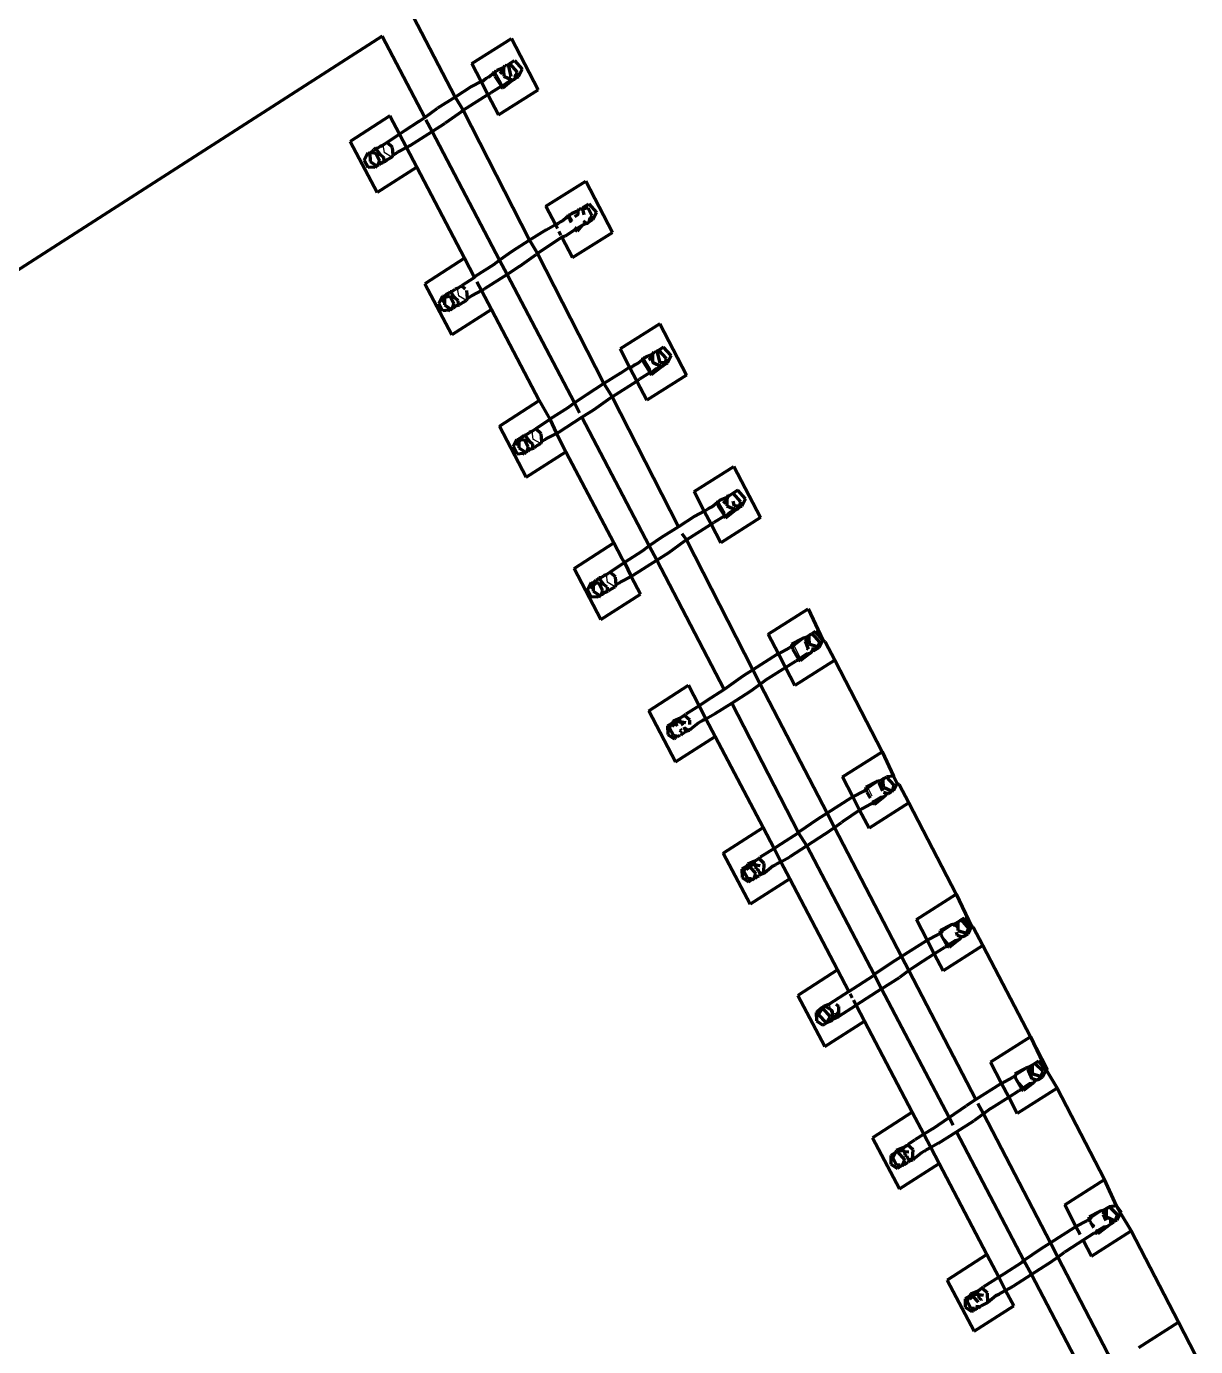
# Model space of a CAD drawing. Header units: millimetres. Extents: x 4307 to 31003, y 2809 to 20009.
# Drawn here: x 13987.59 to 14025.06, y 8622.67 to 8664.98 of the extents above; entities that cross this region are included whole.
import ezdxf

# ---------------------------------------------------------------- set-up
doc = ezdxf.new("R2010")
doc.units = ezdxf.units.MM
doc.layers.add('ProfileEdges', color=7, linetype='Continuous')

msp = doc.modelspace()

# ---------------------------------------------------------------- linework, layer by layer
for p, q in [((14002.615, 8663.517), (14002.821, 8663.157)), ((14002.821, 8663.157), (14002.818, 8663.065)), ((13999.019, 8661.172), (13999.057, 8660.931)), ((13999.309, 8660.786), (13999.057, 8660.931)), ((14004.999, 8658.927), (14005.099, 8658.752)), ((14005.202, 8658.476), (14005.205, 8658.568)), ((14001.403, 8656.583), (14001.441, 8656.341)), ((14001.693, 8656.197), (14001.441, 8656.341)), ((14007.383, 8654.338), (14007.59, 8653.979)), ((14007.586, 8653.887), (14007.59, 8653.979)), ((14003.788, 8651.994), (14003.826, 8651.752)), ((14004.078, 8651.608), (14003.826, 8651.752)), ((14009.767, 8649.749), (14009.974, 8649.389)), ((14009.971, 8649.298), (14009.974, 8649.389)), ((14006.172, 8647.405), (14006.21, 8647.163)), ((14006.462, 8647.018), (14006.21, 8647.163)), ((14012.152, 8645.16), (14012.113, 8645.184)), ((14012.152, 8645.16), (14012.188, 8645.15)), ((14012.188, 8645.15), (14012.358, 8644.8)), ((14012.337, 8644.699), (14012.376, 8644.723)), ((14012.376, 8644.723), (14012.358, 8644.8)), ((14008.556, 8642.816), (14008.56, 8642.79)), ((14008.56, 8642.79), (14008.564, 8642.719)), ((14008.582, 8642.685), (14008.594, 8642.574)), ((14008.846, 8642.429), (14008.708, 8642.508)), ((14014.497, 8640.595), (14014.536, 8640.571)), ((14014.536, 8640.571), (14014.573, 8640.561)), ((14014.573, 8640.561), (14014.682, 8640.316)), ((14014.699, 8640.148), (14014.749, 8640.186)), ((14010.941, 8638.226), (14010.945, 8638.201)), ((14010.945, 8638.201), (14010.949, 8638.13)), ((14011.203, 8637.856), (14011.072, 8637.893)), ((14011.231, 8637.84), (14011.203, 8637.856)), ((14016.881, 8636.006), (14016.92, 8635.981)), ((14016.916, 8635.849), (14017.127, 8635.622)), ((14017.106, 8635.52), (14017.145, 8635.545)), ((14017.145, 8635.545), (14017.127, 8635.622)), ((14013.318, 8633.649), (14013.347, 8633.487)), ((14013.347, 8633.487), (14013.363, 8633.396)), ((14013.423, 8633.361), (14013.363, 8633.396)), ((14013.553, 8633.321), (14013.423, 8633.361)), ((14013.615, 8633.251), (14013.553, 8633.321)), ((14019.3, 8631.26), (14019.511, 8631.033)), ((14019.529, 8630.956), (14019.511, 8631.033)), ((14019.49, 8630.931), (14019.529, 8630.956)), ((14015.709, 8629.048), (14015.717, 8628.952)), ((14015.972, 8628.677), (14015.841, 8628.714)), ((14015.999, 8628.662), (14015.972, 8628.677)), ((14021.689, 8626.803), (14021.65, 8626.828)), ((14021.685, 8626.671), (14021.835, 8626.549)), ((14021.901, 8626.418), (14021.852, 8626.381)), ((14018.093, 8624.459), (14018.097, 8624.433)), ((14018.097, 8624.433), (14018.101, 8624.362)), ((14018.246, 8624.152), (14018.202, 8624.169))]:
    msp.add_line(p, q)
at = {"layer": 'ProfileEdges', "lineweight": 211}
for p, q in [((13999.993, 8665.294), (14001.335, 8662.711)), ((13998.998, 8664.659), (13933.604, 8622.703)), ((14000.36, 8662.06), (13998.998, 8664.659)), ((14001.868, 8663.783), (14003.143, 8664.593)), ((14003.143, 8664.593), (14003.998, 8662.949)), ((14002.163, 8663.215), (14001.868, 8663.783)), ((14002.615, 8663.517), (14002.677, 8663.564)), ((14002.887, 8663.654), (14002.677, 8663.564)), ((14002.776, 8663.466), (14002.888, 8663.579)), ((14002.887, 8663.654), (14002.929, 8663.723)), ((14002.915, 8663.666), (14002.887, 8663.654)), ((14002.887, 8663.654), (14002.888, 8663.579)), ((14002.888, 8663.579), (14002.892, 8663.383)), ((14002.929, 8663.723), (14002.915, 8663.666)), ((14002.979, 8663.709), (14002.929, 8663.723)), ((14003.031, 8663.748), (14002.979, 8663.709)), ((14003.091, 8663.783), (14003.031, 8663.748)), ((14003.031, 8663.748), (14003.123, 8663.376)), ((14003.091, 8663.783), (14003.187, 8663.848)), ((14003.333, 8663.508), (14003.091, 8663.783)), ((14003.187, 8663.848), (14003.239, 8663.881)), ((14003.239, 8663.881), (14003.483, 8663.607)), ((14003.366, 8663.374), (14003.483, 8663.607)), ((14001.862, 8663.047), (14002.163, 8663.215)), ((14002.163, 8663.215), (14002.262, 8663.259)), ((14002.384, 8662.79), (14002.163, 8663.215)), ((14002.325, 8663.305), (14002.262, 8663.259)), ((14002.405, 8663.35), (14002.325, 8663.305)), ((14002.405, 8663.35), (14002.585, 8663.497)), ((14002.615, 8663.517), (14002.576, 8663.541)), ((14002.585, 8663.497), (14002.576, 8663.541)), ((14002.585, 8663.497), (14002.615, 8663.517)), ((14002.61, 8663.384), (14002.585, 8663.497)), ((14002.61, 8663.384), (14002.818, 8663.065)), ((14003.176, 8663.25), (14002.858, 8663)), ((14002.892, 8663.383), (14003.176, 8663.25)), ((14003.012, 8663.184), (14002.924, 8663.111)), ((14003.012, 8663.184), (14003.176, 8663.25)), ((14003.061, 8663.397), (14003.123, 8663.376)), ((14003.176, 8663.25), (14003.219, 8663.277)), ((14003.273, 8663.387), (14003.214, 8663.395)), ((14003.219, 8663.277), (14003.291, 8663.334)), ((14003.273, 8663.387), (14003.333, 8663.508)), ((14003.366, 8663.374), (14003.273, 8663.387)), ((14003.291, 8663.334), (14003.273, 8663.387)), ((14003.291, 8663.334), (14003.366, 8663.374)), ((14001.335, 8662.711), (14000.771, 8662.352)), ((14001.862, 8663.047), (14001.335, 8662.711)), ((14001.335, 8662.711), (14001.594, 8662.289)), ((14001.594, 8662.289), (14002.384, 8662.79)), ((14002.384, 8662.79), (14002.475, 8662.849)), ((14002.723, 8662.138), (14002.384, 8662.79)), ((14002.818, 8663.065), (14002.475, 8662.849)), ((14002.723, 8662.138), (14003.998, 8662.949)), ((14002.818, 8663.065), (14002.924, 8663.111)), ((14002.818, 8663.065), (14002.819, 8663.023)), ((14002.858, 8663), (14002.819, 8663.023)), ((14000.36, 8662.06), (14000.771, 8662.352)), ((14001.543, 8662.255), (14001.594, 8662.289)), ((14001.594, 8662.289), (14003.719, 8658.122)), ((13999.243, 8662.106), (13997.972, 8661.29)), ((13999.243, 8662.106), (13999.549, 8661.524)), ((14000.174, 8661.929), (13999.712, 8661.633)), ((14000.174, 8661.929), (14000.36, 8662.06)), ((14000.596, 8661.61), (14000.399, 8661.987)), ((14000.596, 8661.61), (14001.017, 8661.879)), ((14001.543, 8662.255), (14001.017, 8661.879)), ((13999.549, 8661.524), (13999.151, 8661.257)), ((13999.712, 8661.633), (13999.549, 8661.524)), ((13999.549, 8661.524), (13999.774, 8661.094)), ((13999.888, 8661.157), (14000.596, 8661.61)), ((14002.756, 8657.491), (14000.596, 8661.61)), ((13998.832, 8659.649), (13997.972, 8661.29)), ((13998.703, 8661.002), (13998.73, 8661.025)), ((13998.79, 8661.076), (13998.73, 8661.025)), ((13998.73, 8661.025), (13998.806, 8661.047)), ((13998.79, 8661.076), (13998.842, 8661.071)), ((13998.806, 8661.047), (13998.942, 8660.865)), ((13998.842, 8661.071), (13998.946, 8661.142)), ((13998.946, 8661.142), (13999.019, 8661.172)), ((13999.151, 8661.257), (13999.019, 8661.172)), ((13999.321, 8661.1), (13999.151, 8661.257)), ((13999.342, 8660.851), (13999.321, 8661.1)), ((13999.774, 8661.094), (13999.491, 8660.945)), ((13999.888, 8661.157), (13999.774, 8661.094)), ((13999.774, 8661.094), (14000.104, 8660.466)), ((13998.421, 8660.689), (13998.539, 8660.922)), ((13998.421, 8660.689), (13998.544, 8660.453)), ((13998.539, 8660.922), (13998.602, 8660.916)), ((13998.642, 8660.946), (13998.602, 8660.916)), ((13998.602, 8660.916), (13998.608, 8660.647)), ((13998.608, 8660.647), (13998.816, 8660.508)), ((13998.642, 8660.946), (13998.703, 8661.002)), ((13998.642, 8660.946), (13998.781, 8660.919)), ((13998.799, 8660.885), (13998.781, 8660.919)), ((13998.942, 8660.865), (13998.799, 8660.885)), ((13998.905, 8660.682), (13998.799, 8660.885)), ((13998.905, 8660.682), (13998.859, 8660.531)), ((13998.93, 8660.579), (13999.001, 8660.617)), ((13998.942, 8660.865), (13999.05, 8660.771)), ((13999.001, 8660.617), (13999.056, 8660.661)), ((13999.086, 8660.644), (13999.001, 8660.617)), ((13999.056, 8660.661), (13999.05, 8660.771)), ((13999.056, 8660.661), (13999.19, 8660.721)), ((13999.19, 8660.721), (13999.086, 8660.644)), ((13999.309, 8660.786), (13999.19, 8660.721)), ((13999.309, 8660.786), (13999.342, 8660.851)), ((13999.435, 8660.903), (13999.342, 8660.851)), ((13999.435, 8660.903), (13999.491, 8660.945)), ((13998.748, 8660.469), (13998.544, 8660.453)), ((13998.816, 8660.508), (13998.748, 8660.469)), ((13998.786, 8660.449), (13998.748, 8660.469)), ((13998.816, 8660.508), (13998.786, 8660.449)), ((13998.859, 8660.531), (13998.816, 8660.508)), ((14000.104, 8660.466), (13998.832, 8659.649)), ((13998.859, 8660.531), (13998.889, 8660.542)), ((13998.93, 8660.579), (13998.889, 8660.542)), ((14001.635, 8657.545), (14000.104, 8660.466)), ((14004.243, 8659.211), (14005.518, 8660.022)), ((14005.518, 8660.022), (14006.373, 8658.377)), ((14004.548, 8658.626), (14004.243, 8659.211)), ((14004.97, 8658.908), (14004.79, 8658.761)), ((14004.96, 8658.952), (14004.999, 8658.927)), ((14004.97, 8658.908), (14004.96, 8658.952)), ((14004.994, 8658.795), (14004.97, 8658.908)), ((14005.061, 8658.975), (14004.999, 8658.927)), ((14005.271, 8659.065), (14005.061, 8658.975)), ((14005.273, 8658.951), (14005.161, 8658.877)), ((14005.271, 8659.065), (14005.313, 8659.133)), ((14005.273, 8658.951), (14005.271, 8659.065)), ((14005.299, 8659.077), (14005.313, 8659.133)), ((14005.363, 8659.119), (14005.313, 8659.133)), ((14005.423, 8659.128), (14005.363, 8659.119)), ((14005.571, 8659.259), (14005.415, 8659.159)), ((14005.423, 8659.128), (14005.415, 8659.159)), ((14005.423, 8659.128), (14005.571, 8659.259)), ((14005.595, 8659.155), (14005.423, 8659.128)), ((14005.47, 8658.939), (14005.423, 8659.128)), ((14005.571, 8659.259), (14005.623, 8659.291)), ((14005.718, 8658.919), (14005.595, 8659.155)), ((14005.623, 8659.291), (14005.867, 8659.018)), ((14005.718, 8658.919), (14005.658, 8658.798)), ((14005.867, 8659.018), (14005.75, 8658.784)), ((14004.247, 8658.458), (14004.548, 8658.626)), ((14004.548, 8658.626), (14004.646, 8658.67)), ((14004.613, 8658.499), (14004.548, 8658.626)), ((14004.709, 8658.716), (14004.646, 8658.67)), ((14004.79, 8658.761), (14004.709, 8658.716)), ((14005.202, 8658.476), (14004.86, 8658.259)), ((14004.994, 8658.795), (14005.051, 8658.697)), ((14005.15, 8658.527), (14005.202, 8658.476)), ((14005.202, 8658.476), (14005.396, 8658.595)), ((14005.202, 8658.476), (14005.204, 8658.434)), ((14005.396, 8658.595), (14005.243, 8658.411)), ((14005.474, 8658.636), (14005.396, 8658.595)), ((14005.437, 8658.742), (14005.56, 8658.661)), ((14005.56, 8658.661), (14005.474, 8658.636)), ((14005.576, 8658.711), (14005.56, 8658.661)), ((14005.56, 8658.661), (14005.604, 8658.688)), ((14005.598, 8658.806), (14005.658, 8658.798)), ((14005.675, 8658.745), (14005.604, 8658.688)), ((14005.658, 8658.798), (14005.75, 8658.784)), ((14005.658, 8658.798), (14005.675, 8658.745)), ((14005.675, 8658.745), (14005.75, 8658.784)), ((14003.719, 8658.122), (14003.155, 8657.762)), ((14004.247, 8658.458), (14003.719, 8658.122)), ((14003.719, 8658.122), (14003.978, 8657.7)), ((14004.756, 8658.225), (14003.978, 8657.7)), ((14004.721, 8658.292), (14004.661, 8658.407)), ((14004.86, 8658.259), (14004.756, 8658.225)), ((14005.098, 8657.567), (14004.756, 8658.225)), ((14005.098, 8657.567), (14006.373, 8658.377)), ((14005.204, 8658.434), (14005.243, 8658.411)), ((14003.155, 8657.762), (14002.756, 8657.491)), ((14003.402, 8657.289), (14003.927, 8657.666)), ((14003.978, 8657.7), (14003.927, 8657.666)), ((14003.978, 8657.7), (14006.103, 8653.533)), ((14001.635, 8657.545), (14000.363, 8656.729)), ((14001.635, 8657.545), (14001.956, 8656.933)), ((14002.559, 8657.34), (14001.989, 8656.975)), ((14002.756, 8657.491), (14002.559, 8657.34)), ((14002.997, 8657.031), (14002.756, 8657.491)), ((14003.402, 8657.289), (14002.997, 8657.031)), ((14001.956, 8656.933), (14001.536, 8656.667)), ((14001.989, 8656.975), (14001.956, 8656.933)), ((14002.03, 8656.792), (14002.176, 8656.514)), ((14002.997, 8657.031), (14002.272, 8656.568)), ((14005.156, 8652.913), (14002.997, 8657.031)), ((14001.223, 8655.089), (14000.363, 8656.729)), ((14001.026, 8656.357), (14001.087, 8656.413)), ((14001.087, 8656.413), (14001.151, 8656.438)), ((14001.151, 8656.438), (14001.174, 8656.487)), ((14001.19, 8656.458), (14001.151, 8656.438)), ((14001.174, 8656.487), (14001.227, 8656.482)), ((14001.327, 8656.276), (14001.19, 8656.458)), ((14001.227, 8656.482), (14001.33, 8656.553)), ((14001.403, 8656.583), (14001.33, 8656.553)), ((14001.403, 8656.583), (14001.536, 8656.667)), ((14001.655, 8656.557), (14001.536, 8656.667)), ((14001.727, 8656.262), (14001.705, 8656.511)), ((14001.876, 8656.356), (14002.176, 8656.514)), ((14002.176, 8656.514), (14002.272, 8656.568)), ((14002.176, 8656.514), (14002.495, 8655.905)), ((14000.806, 8656.099), (14000.924, 8656.332)), ((14000.806, 8656.099), (14000.929, 8655.863)), ((14000.988, 8656.244), (14000.891, 8656.156)), ((14000.924, 8656.332), (14000.987, 8656.327)), ((14001.026, 8656.357), (14000.987, 8656.327)), ((14000.987, 8656.327), (14001.039, 8656.316)), ((14000.987, 8656.327), (14000.988, 8656.244)), ((14001.039, 8656.316), (14000.988, 8656.244)), ((14000.988, 8656.244), (14000.992, 8656.058)), ((14000.992, 8656.058), (14001.2, 8655.918)), ((14001.039, 8656.316), (14001.026, 8656.357)), ((14001.039, 8656.316), (14001.166, 8656.33)), ((14001.183, 8656.296), (14001.166, 8656.33)), ((14001.327, 8656.276), (14001.183, 8656.296)), ((14001.289, 8656.093), (14001.183, 8656.296)), ((14001.243, 8655.942), (14001.2, 8655.918)), ((14001.289, 8656.093), (14001.243, 8655.942)), ((14001.243, 8655.942), (14001.272, 8655.952)), ((14001.314, 8655.989), (14001.272, 8655.952)), ((14001.314, 8655.989), (14001.385, 8656.028)), ((14001.333, 8656.007), (14001.314, 8655.989)), ((14001.434, 8656.182), (14001.327, 8656.276)), ((14001.385, 8656.028), (14001.441, 8656.072)), ((14001.385, 8656.028), (14001.471, 8656.054)), ((14001.441, 8656.072), (14001.434, 8656.182)), ((14001.575, 8656.132), (14001.471, 8656.054)), ((14001.693, 8656.197), (14001.575, 8656.132)), ((14001.693, 8656.197), (14001.727, 8656.262)), ((14001.819, 8656.314), (14001.727, 8656.262)), ((14001.876, 8656.356), (14001.819, 8656.314)), ((14001.132, 8655.88), (14000.929, 8655.863)), ((14001.2, 8655.918), (14001.132, 8655.88)), ((14001.17, 8655.86), (14001.132, 8655.88)), ((14001.2, 8655.918), (14001.17, 8655.86)), ((14002.495, 8655.905), (14001.223, 8655.089)), ((14004.026, 8652.984), (14002.495, 8655.905)), ((14007.893, 8655.45), (14006.618, 8654.64)), ((14007.893, 8655.45), (14008.748, 8653.806)), ((14008.008, 8654.702), (14007.86, 8654.605)), ((14008.252, 8654.428), (14008.008, 8654.702)), ((14006.921, 8654.058), (14006.618, 8654.64)), ((14007.174, 8654.172), (14007.354, 8654.318)), ((14007.383, 8654.338), (14007.344, 8654.363)), ((14007.354, 8654.318), (14007.344, 8654.363)), ((14007.354, 8654.318), (14007.383, 8654.338)), ((14007.379, 8654.206), (14007.354, 8654.318)), ((14007.383, 8654.338), (14007.445, 8654.386)), ((14007.445, 8654.386), (14007.656, 8654.475)), ((14007.545, 8654.288), (14007.657, 8654.4)), ((14007.656, 8654.475), (14007.698, 8654.544)), ((14007.656, 8654.475), (14007.657, 8654.4)), ((14007.657, 8654.4), (14007.66, 8654.205)), ((14007.698, 8654.544), (14007.684, 8654.488)), ((14007.747, 8654.53), (14007.698, 8654.544)), ((14007.799, 8654.57), (14007.747, 8654.53)), ((14007.76, 8654.503), (14007.799, 8654.57)), ((14007.86, 8654.605), (14007.799, 8654.57)), ((14007.799, 8654.57), (14007.892, 8654.197)), ((14008.102, 8654.33), (14007.86, 8654.605)), ((14008.065, 8654.166), (14008.102, 8654.33)), ((14008.134, 8654.195), (14008.252, 8654.428)), ((14006.631, 8653.869), (14006.103, 8653.533)), ((14006.631, 8653.869), (14006.921, 8654.058)), ((14006.921, 8654.058), (14007.03, 8654.08)), ((14007.153, 8653.612), (14006.921, 8654.058)), ((14007.093, 8654.127), (14007.03, 8654.08)), ((14007.174, 8654.172), (14007.093, 8654.127)), ((14007.586, 8653.887), (14007.244, 8653.67)), ((14007.586, 8653.887), (14007.379, 8654.206)), ((14007.586, 8653.887), (14007.693, 8653.933)), ((14007.588, 8653.844), (14007.586, 8653.887)), ((14007.588, 8653.844), (14007.627, 8653.822)), ((14007.627, 8653.822), (14007.945, 8654.072)), ((14007.945, 8654.072), (14007.66, 8654.205)), ((14007.781, 8654.006), (14007.693, 8653.933)), ((14007.781, 8654.006), (14007.945, 8654.072)), ((14008.036, 8654.196), (14007.892, 8654.197)), ((14007.945, 8654.072), (14007.988, 8654.099)), ((14007.988, 8654.099), (14008.065, 8654.166)), ((14008.065, 8654.166), (14008.036, 8654.196)), ((14008.065, 8654.166), (14008.134, 8654.195)), ((14006.103, 8653.533), (14005.539, 8653.173)), ((14006.103, 8653.533), (14006.362, 8653.11)), ((14006.362, 8653.11), (14007.153, 8653.612)), ((14007.153, 8653.612), (14007.244, 8653.67)), ((14007.473, 8652.996), (14007.153, 8653.612)), ((14008.748, 8653.806), (14007.473, 8652.996)), ((14002.754, 8652.168), (14004.026, 8652.984)), ((14004.026, 8652.984), (14004.373, 8652.386)), ((14005.539, 8653.173), (14005.156, 8652.913)), ((14005.786, 8652.7), (14006.311, 8653.077)), ((14006.311, 8653.077), (14006.362, 8653.11)), ((14006.362, 8653.11), (14008.488, 8648.943)), ((14004.943, 8652.75), (14004.373, 8652.386)), ((14005.156, 8652.913), (14004.943, 8652.75)), ((14005.323, 8652.596), (14005.156, 8652.913)), ((14005.398, 8652.452), (14005.786, 8652.7)), ((14003.614, 8650.528), (14002.754, 8652.168)), ((14004.348, 8652.37), (14003.92, 8652.078)), ((14004.373, 8652.386), (14004.348, 8652.37)), ((14004.373, 8652.386), (14004.577, 8651.934)), ((14004.657, 8651.979), (14005.398, 8652.452)), ((14007.552, 8648.332), (14005.398, 8652.452)), ((14003.19, 8651.51), (14003.308, 8651.743)), ((14003.308, 8651.743), (14003.371, 8651.738)), ((14003.411, 8651.768), (14003.371, 8651.738)), ((14003.371, 8651.738), (14003.423, 8651.727)), ((14003.371, 8651.738), (14003.373, 8651.655)), ((14003.423, 8651.727), (14003.373, 8651.655)), ((14003.411, 8651.768), (14003.472, 8651.824)), ((14003.423, 8651.727), (14003.411, 8651.768)), ((14003.423, 8651.727), (14003.55, 8651.741)), ((14003.472, 8651.824), (14003.535, 8651.849)), ((14003.535, 8651.849), (14003.558, 8651.898)), ((14003.574, 8651.869), (14003.535, 8651.849)), ((14003.568, 8651.707), (14003.55, 8651.741)), ((14003.558, 8651.898), (14003.611, 8651.892)), ((14003.711, 8651.687), (14003.568, 8651.707)), ((14003.674, 8651.503), (14003.568, 8651.707)), ((14003.574, 8651.869), (14003.611, 8651.892)), ((14003.574, 8651.869), (14003.711, 8651.687)), ((14003.611, 8651.892), (14003.715, 8651.964)), ((14003.788, 8651.994), (14003.715, 8651.964)), ((14003.92, 8652.078), (14003.788, 8651.994)), ((14004.089, 8651.922), (14003.92, 8652.078)), ((14004.111, 8651.673), (14004.089, 8651.922)), ((14004.203, 8651.724), (14004.111, 8651.673)), ((14004.26, 8651.767), (14004.203, 8651.724)), ((14004.26, 8651.767), (14004.577, 8651.934)), ((14004.577, 8651.934), (14004.657, 8651.979)), ((14004.886, 8651.344), (14004.577, 8651.934)), ((14003.19, 8651.51), (14003.313, 8651.274)), ((14003.373, 8651.655), (14003.275, 8651.566)), ((14003.516, 8651.29), (14003.313, 8651.274)), ((14003.373, 8651.655), (14003.377, 8651.469)), ((14003.377, 8651.469), (14003.584, 8651.329)), ((14003.584, 8651.329), (14003.516, 8651.29)), ((14003.554, 8651.27), (14003.516, 8651.29)), ((14003.584, 8651.329), (14003.554, 8651.27)), ((14003.627, 8651.353), (14003.584, 8651.329)), ((14003.614, 8650.528), (14004.886, 8651.344)), ((14003.674, 8651.503), (14003.627, 8651.353)), ((14003.627, 8651.353), (14003.658, 8651.363)), ((14003.699, 8651.4), (14003.658, 8651.363)), ((14003.699, 8651.4), (14003.769, 8651.439)), ((14003.711, 8651.687), (14003.818, 8651.593)), ((14003.769, 8651.439), (14003.825, 8651.482)), ((14003.769, 8651.439), (14003.855, 8651.465)), ((14003.825, 8651.482), (14003.818, 8651.593)), ((14003.959, 8651.543), (14003.855, 8651.465)), ((14004.078, 8651.608), (14003.959, 8651.543)), ((14004.078, 8651.608), (14004.111, 8651.673)), ((14004.886, 8651.344), (14006.417, 8648.423)), ((14008.993, 8650.069), (14010.268, 8650.879)), ((14010.268, 8650.879), (14011.123, 8649.235)), ((14009.316, 8649.447), (14008.993, 8650.069)), ((14010.244, 8650.015), (14010.116, 8649.931)), ((14010.392, 8650.113), (14010.244, 8650.015)), ((14010.486, 8649.741), (14010.244, 8650.015)), ((14010.636, 8649.839), (14010.392, 8650.113)), ((14009.558, 8649.582), (14009.738, 8649.729)), ((14009.728, 8649.773), (14009.767, 8649.749)), ((14009.738, 8649.729), (14009.767, 8649.749)), ((14009.767, 8649.749), (14009.763, 8649.617)), ((14009.971, 8649.298), (14009.763, 8649.617)), ((14009.83, 8649.797), (14009.767, 8649.749)), ((14010.04, 8649.886), (14009.83, 8649.797)), ((14009.929, 8649.699), (14010.041, 8649.811)), ((14010.082, 8649.955), (14010.04, 8649.886)), ((14010.04, 8649.886), (14010.041, 8649.811)), ((14010.041, 8649.811), (14010.068, 8649.899)), ((14010.041, 8649.811), (14010.045, 8649.616)), ((14010.045, 8649.616), (14010.329, 8649.482)), ((14010.068, 8649.899), (14010.082, 8649.955)), ((14010.116, 8649.931), (14010.068, 8649.899)), ((14010.116, 8649.931), (14010.082, 8649.955)), ((14010.238, 8649.761), (14010.276, 8649.608)), ((14010.42, 8649.607), (14010.276, 8649.608)), ((14010.449, 8649.577), (14010.42, 8649.607)), ((14010.449, 8649.577), (14010.486, 8649.741)), ((14010.449, 8649.577), (14010.518, 8649.606)), ((14010.518, 8649.606), (14010.636, 8649.839)), ((14009.015, 8649.279), (14008.488, 8648.943)), ((14009.015, 8649.279), (14009.316, 8649.447)), ((14009.316, 8649.447), (14009.415, 8649.491)), ((14009.537, 8649.023), (14009.316, 8649.447)), ((14009.478, 8649.537), (14009.415, 8649.491)), ((14009.558, 8649.582), (14009.478, 8649.537)), ((14009.971, 8649.298), (14009.628, 8649.081)), ((14011.123, 8649.235), (14009.848, 8648.424)), ((14009.971, 8649.298), (14010.077, 8649.343)), ((14009.972, 8649.255), (14009.971, 8649.298)), ((14010.011, 8649.232), (14009.972, 8649.255)), ((14010.011, 8649.232), (14010.329, 8649.482)), ((14010.165, 8649.417), (14010.077, 8649.343)), ((14010.165, 8649.417), (14010.329, 8649.482)), ((14010.329, 8649.482), (14010.372, 8649.51)), ((14010.372, 8649.51), (14010.449, 8649.577)), ((14008.488, 8648.943), (14007.924, 8648.584)), ((14008.746, 8648.521), (14009.537, 8649.023)), ((14009.537, 8649.023), (14009.628, 8649.081)), ((14009.848, 8648.424), (14009.537, 8649.023)), ((14005.146, 8647.607), (14006.417, 8648.423)), ((14006.417, 8648.423), (14006.673, 8647.937)), ((14007.552, 8648.332), (14007.327, 8648.161)), ((14007.924, 8648.584), (14007.552, 8648.332)), ((14007.793, 8647.87), (14007.552, 8648.332)), ((14008.17, 8648.111), (14008.696, 8648.488)), ((14008.6, 8648.728), (14008.746, 8648.521)), ((14008.696, 8648.488), (14008.746, 8648.521)), ((14008.746, 8648.521), (14010.872, 8644.354)), ((14006.757, 8647.797), (14006.673, 8647.937)), ((14007.327, 8648.161), (14006.757, 8647.797)), ((14007.793, 8647.87), (14008.17, 8648.111)), ((14006.006, 8645.967), (14005.146, 8647.607)), ((14006.304, 8647.489), (14006.172, 8647.405)), ((14006.757, 8647.797), (14006.304, 8647.489)), ((14006.473, 8647.333), (14006.304, 8647.489)), ((14006.757, 8647.797), (14006.978, 8647.354)), ((14007.041, 8647.39), (14007.793, 8647.87)), ((14009.957, 8643.729), (14007.793, 8647.87)), ((14005.574, 8646.921), (14005.692, 8647.154)), ((14005.757, 8647.065), (14005.659, 8646.977)), ((14005.692, 8647.154), (14005.755, 8647.148)), ((14005.795, 8647.179), (14005.755, 8647.148)), ((14005.755, 8647.148), (14005.807, 8647.138)), ((14005.755, 8647.148), (14005.757, 8647.065)), ((14005.833, 8647.134), (14005.757, 8647.065)), ((14005.757, 8647.065), (14005.761, 8646.88)), ((14005.795, 8647.179), (14005.856, 8647.235)), ((14005.807, 8647.138), (14005.795, 8647.179)), ((14005.807, 8647.138), (14005.833, 8647.134)), ((14005.833, 8647.134), (14005.856, 8647.235)), ((14005.833, 8647.134), (14005.934, 8647.152)), ((14005.856, 8647.235), (14005.919, 8647.26)), ((14005.919, 8647.26), (14005.942, 8647.309)), ((14005.958, 8647.279), (14005.919, 8647.26)), ((14005.952, 8647.118), (14005.934, 8647.152)), ((14005.995, 8647.303), (14005.942, 8647.309)), ((14006.095, 8647.098), (14005.952, 8647.118)), ((14006.058, 8646.914), (14005.952, 8647.118)), ((14005.958, 8647.279), (14005.995, 8647.303)), ((14006.095, 8647.098), (14005.958, 8647.279)), ((14005.995, 8647.303), (14006.099, 8647.375)), ((14006.202, 8647.004), (14006.095, 8647.098)), ((14006.172, 8647.405), (14006.099, 8647.375)), ((14006.462, 8647.018), (14006.495, 8647.083)), ((14006.495, 8647.083), (14006.473, 8647.333)), ((14006.588, 8647.135), (14006.495, 8647.083)), ((14006.644, 8647.177), (14006.588, 8647.135)), ((14006.644, 8647.177), (14006.978, 8647.354)), ((14006.978, 8647.354), (14007.041, 8647.39)), ((14006.978, 8647.354), (14007.278, 8646.783)), ((14005.574, 8646.921), (14005.697, 8646.685)), ((14005.901, 8646.701), (14005.697, 8646.685)), ((14005.761, 8646.88), (14005.969, 8646.74)), ((14005.969, 8646.74), (14005.901, 8646.701)), ((14005.939, 8646.681), (14005.901, 8646.701)), ((14005.969, 8646.74), (14005.939, 8646.681)), ((14005.969, 8646.74), (14006.012, 8646.763)), ((14006.006, 8645.967), (14007.278, 8646.783)), ((14006.058, 8646.914), (14006.012, 8646.763)), ((14006.041, 8646.774), (14006.012, 8646.763)), ((14006.083, 8646.811), (14006.041, 8646.774)), ((14006.083, 8646.811), (14006.153, 8646.849)), ((14006.101, 8646.828), (14006.083, 8646.811)), ((14006.209, 8646.893), (14006.153, 8646.849)), ((14006.153, 8646.849), (14006.239, 8646.876)), ((14006.202, 8647.004), (14006.209, 8646.893)), ((14006.343, 8646.953), (14006.239, 8646.876)), ((14006.462, 8647.018), (14006.343, 8646.953)), ((14011.368, 8645.497), (14012.643, 8646.308)), ((14012.643, 8646.308), (14013.116, 8645.308)), ((14011.693, 8644.873), (14011.368, 8645.497)), ((14012.46, 8645.364), (14012.113, 8645.184)), ((14012.188, 8645.15), (14012.46, 8645.364)), ((14012.568, 8645.392), (14012.46, 8645.364)), ((14012.568, 8645.392), (14012.67, 8645.454)), ((14012.591, 8645.298), (14012.568, 8645.392)), ((14012.591, 8645.298), (14012.671, 8645.379)), ((14012.67, 8645.454), (14012.724, 8645.491)), ((14012.67, 8645.454), (14012.671, 8645.379)), ((14012.671, 8645.379), (14012.674, 8645.183)), ((14012.724, 8645.491), (14012.698, 8645.466)), ((14012.724, 8645.491), (14012.776, 8645.524)), ((14012.874, 8645.583), (14012.776, 8645.524)), ((14013.02, 8645.25), (14012.776, 8645.524)), ((14013.116, 8645.308), (14012.874, 8645.583)), ((14011.693, 8644.873), (14012.045, 8645.059)), ((14012.128, 8645.116), (14012.045, 8645.059)), ((14012.113, 8645.184), (14012.128, 8645.116)), ((14012.188, 8645.15), (14012.128, 8645.116)), ((14012.128, 8645.116), (14012.147, 8645.028)), ((14012.147, 8645.028), (14012.337, 8644.699)), ((14012.559, 8645.266), (14012.591, 8645.298)), ((14012.66, 8645.019), (14012.559, 8645.266)), ((14012.66, 8645.019), (14012.599, 8645.04)), ((14012.943, 8645.097), (14012.674, 8645.183)), ((14012.795, 8644.984), (14012.713, 8644.893)), ((14012.751, 8645.039), (14012.903, 8645.017)), ((14012.795, 8644.984), (14012.903, 8645.017)), ((14012.822, 8644.966), (14012.903, 8645.017)), ((14012.943, 8645.097), (14012.903, 8645.017)), ((14012.903, 8645.017), (14013.002, 8645.077)), ((14013.02, 8645.25), (14012.943, 8645.097)), ((14013.002, 8645.077), (14012.943, 8645.097)), ((14013.002, 8645.077), (14013.116, 8645.308)), ((14013.188, 8645.259), (14013.116, 8645.308)), ((14013.188, 8645.259), (14013.498, 8644.663)), ((14011.645, 8644.847), (14010.872, 8644.354)), ((14011.645, 8644.847), (14011.693, 8644.873)), ((14011.921, 8644.434), (14011.693, 8644.873)), ((14011.921, 8644.434), (14012.258, 8644.649)), ((14013.498, 8644.663), (14012.223, 8643.853)), ((14012.356, 8644.666), (14012.258, 8644.649)), ((14012.337, 8644.699), (14012.356, 8644.666)), ((14012.376, 8644.723), (14012.356, 8644.666)), ((14012.356, 8644.666), (14012.395, 8644.643)), ((14012.601, 8644.866), (14012.376, 8644.723)), ((14012.713, 8644.893), (14012.395, 8644.643)), ((14012.601, 8644.866), (14012.713, 8644.893)), ((14013.498, 8644.663), (14015.018, 8641.736)), ((14010.554, 8644.152), (14009.957, 8643.729)), ((14010.872, 8644.354), (14010.554, 8644.152)), ((14010.872, 8644.354), (14011.109, 8643.898)), ((14011.376, 8644.089), (14011.921, 8644.434)), ((14012.223, 8643.853), (14011.921, 8644.434)), ((14007.537, 8643.047), (14008.809, 8643.863)), ((14008.809, 8643.863), (14009.152, 8643.208)), ((14009.957, 8643.729), (14009.387, 8643.365)), ((14010.199, 8643.295), (14010.8, 8643.679)), ((14010.8, 8643.679), (14011.109, 8643.898)), ((14011.109, 8643.898), (14011.326, 8644.055)), ((14011.109, 8643.898), (14013.256, 8639.765)), ((14011.326, 8644.055), (14011.376, 8644.089)), ((14009.387, 8643.365), (14009.152, 8643.208)), ((14009.671, 8642.958), (14010.199, 8643.295)), ((14012.342, 8639.14), (14010.199, 8643.295)), ((14008.397, 8641.406), (14007.537, 8643.047)), ((14008.556, 8642.816), (14008.625, 8642.871)), ((14008.625, 8642.871), (14008.688, 8642.9)), ((14008.688, 8642.9), (14008.729, 8642.943)), ((14008.858, 8642.743), (14008.688, 8642.9)), ((14009.152, 8643.208), (14008.729, 8642.943)), ((14009.152, 8643.208), (14009.372, 8642.789)), ((14009.372, 8642.789), (14009.671, 8642.958)), ((14008.179, 8642.589), (14008.139, 8642.559)), ((14008.139, 8642.559), (14008.145, 8642.29)), ((14008.179, 8642.589), (14008.295, 8642.659)), ((14008.204, 8642.489), (14008.295, 8642.659)), ((14008.204, 8642.489), (14008.327, 8642.253)), ((14008.39, 8642.636), (14008.289, 8642.545)), ((14008.295, 8642.659), (14008.327, 8642.719)), ((14008.295, 8642.659), (14008.343, 8642.69)), ((14008.327, 8642.719), (14008.556, 8642.816)), ((14008.327, 8642.719), (14008.462, 8642.701)), ((14008.39, 8642.636), (14008.343, 8642.69)), ((14008.462, 8642.701), (14008.39, 8642.636)), ((14008.46, 8642.558), (14008.39, 8642.636)), ((14008.462, 8642.701), (14008.556, 8642.816)), ((14008.462, 8642.701), (14008.582, 8642.685)), ((14008.542, 8642.364), (14008.587, 8642.415)), ((14008.587, 8642.415), (14008.553, 8642.453)), ((14008.582, 8642.685), (14008.564, 8642.719)), ((14008.725, 8642.665), (14008.582, 8642.685)), ((14008.639, 8642.577), (14008.582, 8642.685)), ((14008.688, 8642.482), (14008.665, 8642.526)), ((14008.688, 8642.482), (14008.731, 8642.396)), ((14008.731, 8642.396), (14008.835, 8642.457)), ((14008.731, 8642.396), (14008.846, 8642.429)), ((14008.869, 8642.444), (14008.846, 8642.429)), ((14008.853, 8642.61), (14008.858, 8642.743)), ((14009.125, 8642.651), (14008.869, 8642.444)), ((14009.218, 8642.703), (14009.125, 8642.651)), ((14009.274, 8642.745), (14009.218, 8642.703)), ((14009.274, 8642.745), (14009.372, 8642.789)), ((14009.372, 8642.789), (14009.669, 8642.222)), ((14008.145, 8642.29), (14008.353, 8642.151)), ((14008.424, 8642.231), (14008.327, 8642.253)), ((14008.396, 8642.174), (14008.353, 8642.151)), ((14008.396, 8642.174), (14008.424, 8642.231)), ((14008.397, 8641.406), (14009.669, 8642.222)), ((14008.467, 8642.222), (14008.424, 8642.231)), ((14008.467, 8642.222), (14008.531, 8642.269)), ((14008.569, 8642.249), (14008.531, 8642.269)), ((14008.589, 8642.288), (14008.569, 8642.249)), ((14008.689, 8642.343), (14008.589, 8642.288)), ((14008.731, 8642.396), (14008.689, 8642.343)), ((14011.2, 8639.302), (14009.669, 8642.222)), ((14013.743, 8640.926), (14015.018, 8641.736)), ((14015.018, 8641.736), (14015.378, 8640.955)), ((14014.077, 8640.284), (14013.743, 8640.926)), ((14014.497, 8640.595), (14014.85, 8640.777)), ((14014.536, 8640.571), (14014.85, 8640.777)), ((14014.952, 8640.802), (14014.85, 8640.777)), ((14014.913, 8640.735), (14014.952, 8640.802)), ((14014.913, 8640.735), (14014.944, 8640.677)), ((14014.972, 8640.724), (14014.944, 8640.677)), ((14015.054, 8640.865), (14014.952, 8640.802)), ((14015.055, 8640.81), (14014.972, 8640.724)), ((14015.082, 8640.877), (14015.054, 8640.865)), ((14015.055, 8640.81), (14015.054, 8640.865)), ((14015.059, 8640.594), (14015.055, 8640.81)), ((14015.082, 8640.877), (14015.16, 8640.935)), ((14015.378, 8640.955), (14015.16, 8640.935)), ((14015.405, 8640.661), (14015.16, 8640.935)), ((14015.5, 8640.719), (14015.378, 8640.955)), ((14015.5, 8640.719), (14015.387, 8640.488)), ((14015.563, 8640.687), (14015.5, 8640.719)), ((14014.429, 8640.47), (14014.077, 8640.284)), ((14014.429, 8640.47), (14014.511, 8640.53)), ((14014.511, 8640.53), (14014.497, 8640.595)), ((14014.511, 8640.53), (14014.536, 8640.571)), ((14014.573, 8640.561), (14014.511, 8640.53)), ((14014.532, 8640.438), (14014.511, 8640.53)), ((14014.532, 8640.438), (14014.636, 8640.258)), ((14014.78, 8640.054), (14015.097, 8640.304)), ((14014.944, 8640.677), (14015.033, 8640.479)), ((14014.985, 8640.276), (14015.097, 8640.304)), ((14015.059, 8640.594), (14015.315, 8640.483)), ((14015.179, 8640.395), (14015.066, 8640.43)), ((14015.097, 8640.304), (14015.179, 8640.395)), ((14015.179, 8640.395), (14015.218, 8640.399)), ((14015.218, 8640.399), (14015.287, 8640.428)), ((14015.315, 8640.483), (14015.257, 8640.436)), ((14015.287, 8640.428), (14015.315, 8640.483)), ((14015.359, 8640.511), (14015.315, 8640.483)), ((14015.315, 8640.483), (14015.387, 8640.488)), ((14015.359, 8640.511), (14015.405, 8640.661)), ((14015.563, 8640.687), (14015.873, 8640.092)), ((14014.029, 8640.258), (14013.256, 8639.765)), ((14014.295, 8639.864), (14013.761, 8639.5)), ((14014.077, 8640.284), (14014.029, 8640.258)), ((14014.295, 8639.864), (14014.077, 8640.284)), ((14014.643, 8640.059), (14014.295, 8639.864)), ((14014.598, 8639.282), (14014.295, 8639.864)), ((14015.873, 8640.092), (14014.598, 8639.282)), ((14014.741, 8640.077), (14014.643, 8640.059)), ((14014.699, 8640.148), (14014.741, 8640.077)), ((14014.761, 8640.134), (14014.741, 8640.077)), ((14014.741, 8640.077), (14014.78, 8640.054)), ((14014.985, 8640.276), (14014.761, 8640.134)), ((14015.873, 8640.092), (14017.393, 8637.165)), ((14012.938, 8639.563), (14012.361, 8639.171)), ((14013.256, 8639.765), (14012.938, 8639.563)), ((14013.256, 8639.765), (14013.493, 8639.309)), ((14013.493, 8639.309), (14013.71, 8639.466)), ((14013.761, 8639.5), (14013.71, 8639.466)), ((14009.928, 8638.486), (14011.2, 8639.302)), ((14011.553, 8638.629), (14011.2, 8639.302)), ((14012.342, 8639.14), (14011.772, 8638.775)), ((14012.361, 8639.171), (14012.342, 8639.14)), ((14012.6, 8638.716), (14012.342, 8639.14)), ((14013.185, 8639.09), (14012.6, 8638.716)), ((14013.185, 8639.09), (14013.493, 8639.309)), ((14013.493, 8639.309), (14015.641, 8635.176)), ((14011.553, 8638.629), (14011.113, 8638.353)), ((14011.772, 8638.775), (14011.553, 8638.629)), ((14011.553, 8638.629), (14011.773, 8638.21)), ((14012.6, 8638.716), (14012.055, 8638.368)), ((14014.762, 8634.593), (14012.6, 8638.716)), ((14010.788, 8636.845), (14009.928, 8638.486)), ((14010.941, 8638.226), (14010.711, 8638.13)), ((14010.846, 8638.112), (14010.941, 8638.226)), ((14010.941, 8638.226), (14011.01, 8638.282)), ((14011.01, 8638.282), (14011.073, 8638.311)), ((14011.073, 8638.311), (14011.113, 8638.353)), ((14011.242, 8638.154), (14011.073, 8638.311)), ((14011.659, 8638.156), (14011.773, 8638.21)), ((14011.773, 8638.21), (14012.055, 8638.368)), ((14011.773, 8638.21), (14012.06, 8637.661)), ((14010.564, 8638), (14010.524, 8637.97)), ((14010.524, 8637.97), (14010.529, 8637.701)), ((14010.564, 8638), (14010.679, 8638.07)), ((14010.588, 8637.899), (14010.679, 8638.07)), ((14010.588, 8637.899), (14010.711, 8637.664)), ((14010.674, 8637.956), (14010.775, 8638.047)), ((14010.679, 8638.07), (14010.711, 8638.13)), ((14010.679, 8638.07), (14010.727, 8638.101)), ((14010.711, 8638.13), (14010.846, 8638.112)), ((14010.727, 8638.101), (14010.775, 8638.047)), ((14010.775, 8638.047), (14010.846, 8638.112)), ((14010.775, 8638.047), (14010.971, 8637.825)), ((14010.846, 8638.112), (14010.949, 8638.13)), ((14010.915, 8637.68), (14010.971, 8637.825)), ((14010.967, 8638.096), (14010.949, 8638.13)), ((14011.11, 8638.076), (14010.967, 8638.096)), ((14010.978, 8637.985), (14010.967, 8638.096)), ((14010.973, 8637.699), (14011.073, 8637.754)), ((14011.044, 8637.947), (14010.978, 8637.985)), ((14011.072, 8637.893), (14011.044, 8637.947)), ((14011.072, 8637.893), (14011.11, 8637.802)), ((14011.11, 8637.802), (14011.073, 8637.754)), ((14011.11, 8637.802), (14011.203, 8637.856)), ((14011.11, 8637.802), (14011.231, 8637.84)), ((14011.203, 8637.856), (14011.223, 8637.872)), ((14011.223, 8637.872), (14011.242, 8638.154)), ((14011.231, 8637.84), (14011.223, 8637.872)), ((14011.253, 8637.854), (14011.231, 8637.84)), ((14011.51, 8638.062), (14011.253, 8637.854)), ((14011.602, 8638.114), (14011.51, 8638.062)), ((14011.659, 8638.156), (14011.602, 8638.114)), ((14010.529, 8637.701), (14010.737, 8637.562)), ((14010.826, 8637.662), (14010.711, 8637.664)), ((14010.78, 8637.585), (14010.737, 8637.562)), ((14010.852, 8637.632), (14010.78, 8637.585)), ((14012.06, 8637.661), (14010.788, 8636.845)), ((14010.852, 8637.632), (14010.826, 8637.662)), ((14010.852, 8637.632), (14010.915, 8637.68)), ((14010.915, 8637.68), (14010.953, 8637.66)), ((14010.973, 8637.699), (14010.953, 8637.66)), ((14013.591, 8634.741), (14012.06, 8637.661)), ((14016.118, 8636.355), (14017.393, 8637.165)), ((14017.393, 8637.165), (14017.885, 8636.13)), ((14016.461, 8635.695), (14016.118, 8636.355)), ((14016.881, 8636.006), (14017.235, 8636.187)), ((14016.92, 8635.981), (14017.235, 8636.187)), ((14017.336, 8636.213), (14017.235, 8636.187)), ((14017.336, 8636.213), (14017.297, 8636.146)), ((14017.439, 8636.276), (14017.336, 8636.213)), ((14017.357, 8636.131), (14017.336, 8636.213)), ((14017.357, 8636.131), (14017.44, 8636.21)), ((14017.467, 8636.288), (14017.439, 8636.276)), ((14017.439, 8636.276), (14017.44, 8636.21)), ((14017.44, 8636.21), (14017.443, 8636.005)), ((14017.545, 8636.345), (14017.467, 8636.288)), ((14017.643, 8636.405), (14017.545, 8636.345)), ((14017.545, 8636.345), (14017.789, 8636.072)), ((14017.885, 8636.13), (14017.643, 8636.405)), ((14017.789, 8636.072), (14017.711, 8635.918)), ((14017.771, 8635.899), (14017.885, 8636.13)), ((14017.885, 8636.13), (14017.938, 8636.116)), ((14017.938, 8636.116), (14018.248, 8635.521)), ((14016.414, 8635.669), (14015.641, 8635.176)), ((14016.414, 8635.669), (14016.461, 8635.695)), ((14016.461, 8635.695), (14016.813, 8635.88)), ((14016.69, 8635.256), (14016.461, 8635.695)), ((14016.897, 8635.934), (14016.813, 8635.88)), ((14016.897, 8635.934), (14016.881, 8636.006)), ((14016.92, 8635.981), (14016.897, 8635.934)), ((14016.957, 8635.972), (14016.897, 8635.934)), ((14016.916, 8635.849), (14016.897, 8635.934)), ((14017.106, 8635.52), (14016.916, 8635.849)), ((14017.369, 8635.687), (14017.145, 8635.545)), ((14017.482, 8635.715), (14017.164, 8635.465)), ((14017.369, 8635.687), (14017.482, 8635.715)), ((14017.429, 8635.841), (14017.402, 8635.95)), ((14017.563, 8635.806), (14017.429, 8635.841)), ((14017.443, 8636.005), (14017.711, 8635.918)), ((14017.563, 8635.806), (14017.482, 8635.715)), ((14017.602, 8635.809), (14017.563, 8635.806)), ((14017.602, 8635.809), (14017.671, 8635.838)), ((14017.711, 8635.918), (14017.671, 8635.838)), ((14017.671, 8635.838), (14017.771, 8635.899)), ((14017.711, 8635.918), (14017.771, 8635.899)), ((14016.145, 8634.91), (14016.69, 8635.256)), ((14016.69, 8635.256), (14017.027, 8635.47)), ((14016.973, 8634.71), (14016.69, 8635.256)), ((14018.248, 8635.521), (14016.973, 8634.71)), ((14017.125, 8635.488), (14017.027, 8635.47)), ((14017.125, 8635.488), (14017.106, 8635.52)), ((14017.145, 8635.545), (14017.125, 8635.488)), ((14017.164, 8635.465), (14017.125, 8635.488)), ((14018.248, 8635.521), (14019.768, 8632.594)), ((14015.322, 8634.973), (14014.762, 8634.593)), ((14015.641, 8635.176), (14015.322, 8634.973)), ((14015.641, 8635.176), (14015.877, 8634.72)), ((14016.094, 8634.877), (14015.877, 8634.72)), ((14016.094, 8634.877), (14016.145, 8634.91)), ((14013.591, 8634.741), (14012.32, 8633.925)), ((14013.951, 8634.055), (14013.591, 8634.741)), ((14013.951, 8634.055), (14014.726, 8634.55)), ((14014.762, 8634.593), (14014.726, 8634.55)), ((14015.001, 8634.137), (14014.762, 8634.593)), ((14015.001, 8634.137), (14015.569, 8634.5)), ((14015.877, 8634.72), (14015.569, 8634.5)), ((14015.877, 8634.72), (14018.025, 8630.587)), ((14013.951, 8634.055), (14013.318, 8633.649)), ((14013.991, 8633.979), (14014.058, 8633.851)), ((14015.001, 8634.137), (14014.182, 8633.615)), ((14017.162, 8630.015), (14015.001, 8634.137)), ((14013.18, 8632.284), (14012.32, 8633.925)), ((14013.095, 8633.541), (14012.948, 8633.411)), ((14013.095, 8633.541), (14013.151, 8633.568)), ((14013.111, 8633.512), (14013.151, 8633.568)), ((14013.151, 8633.568), (14013.169, 8633.595)), ((14013.169, 8633.595), (14013.318, 8633.649)), ((14013.169, 8633.595), (14013.347, 8633.487)), ((14013.626, 8633.565), (14013.547, 8633.638)), ((14013.615, 8633.251), (14014.182, 8633.615)), ((14013.633, 8633.414), (14013.626, 8633.565)), ((14014.096, 8633.778), (14014.182, 8633.615)), ((14014.182, 8633.615), (14014.452, 8633.1)), ((14012.948, 8633.411), (14012.908, 8633.381)), ((14012.908, 8633.381), (14012.914, 8633.112)), ((14012.914, 8633.112), (14013.122, 8632.972)), ((14012.948, 8633.411), (14013.111, 8633.512)), ((14012.973, 8633.31), (14013.111, 8633.512)), ((14013.236, 8633.043), (14012.973, 8633.31)), ((14013.111, 8633.512), (14013.355, 8633.236)), ((14013.18, 8632.284), (14014.452, 8633.1)), ((14013.236, 8633.043), (14013.355, 8633.236)), ((14013.399, 8633.115), (14013.236, 8633.043)), ((14013.347, 8633.487), (14013.423, 8633.44)), ((14013.399, 8633.115), (14013.425, 8633.168)), ((14013.404, 8633.154), (14013.399, 8633.115)), ((14013.404, 8633.154), (14013.425, 8633.168)), ((14013.423, 8633.361), (14013.423, 8633.44)), ((14013.425, 8633.168), (14013.423, 8633.361)), ((14013.534, 8633.297), (14013.425, 8633.168)), ((14013.425, 8633.168), (14013.615, 8633.251)), ((14013.553, 8633.321), (14013.534, 8633.297)), ((14013.633, 8633.414), (14013.553, 8633.321)), ((14013.615, 8633.251), (14013.633, 8633.414)), ((14015.983, 8630.18), (14014.452, 8633.1)), ((14013.164, 8632.996), (14013.122, 8632.972)), ((14013.236, 8633.043), (14013.164, 8632.996)), ((14019.768, 8632.594), (14018.493, 8631.783)), ((14019.768, 8632.594), (14020.313, 8631.545)), ((14019.768, 8632.594), (14020.269, 8631.541)), ((14018.845, 8631.106), (14018.493, 8631.783)), ((14019.266, 8631.417), (14019.619, 8631.598)), ((14019.266, 8631.417), (14019.305, 8631.392)), ((14019.305, 8631.392), (14019.619, 8631.598)), ((14019.721, 8631.624), (14019.619, 8631.598)), ((14019.682, 8631.557), (14019.721, 8631.624)), ((14019.682, 8631.557), (14019.712, 8631.499)), ((14019.712, 8631.499), (14019.824, 8631.611)), ((14019.712, 8631.499), (14019.813, 8631.251)), ((14019.823, 8631.686), (14019.721, 8631.624)), ((14019.851, 8631.699), (14019.823, 8631.686)), ((14019.823, 8631.686), (14019.824, 8631.611)), ((14019.824, 8631.611), (14019.827, 8631.416)), ((14020.096, 8631.329), (14019.827, 8631.416)), ((14019.915, 8631.741), (14019.851, 8631.699)), ((14020.027, 8631.815), (14019.915, 8631.741)), ((14020.173, 8631.483), (14019.915, 8631.741)), ((14020.269, 8631.541), (14020.027, 8631.815)), ((14020.096, 8631.329), (14020.173, 8631.483)), ((14020.155, 8631.31), (14020.269, 8631.541)), ((14020.269, 8631.541), (14020.623, 8630.95)), ((14018.798, 8631.079), (14018.025, 8630.587)), ((14018.798, 8631.079), (14018.845, 8631.106)), ((14018.845, 8631.106), (14019.197, 8631.291)), ((14019.074, 8630.666), (14018.845, 8631.106)), ((14019.281, 8631.349), (14019.197, 8631.291)), ((14019.305, 8631.392), (14019.281, 8631.349)), ((14019.3, 8631.26), (14019.281, 8631.349)), ((14019.49, 8630.931), (14019.3, 8631.26)), ((14019.341, 8631.383), (14019.305, 8631.392)), ((14019.754, 8631.098), (14019.529, 8630.956)), ((14019.866, 8631.126), (14019.548, 8630.876)), ((14019.754, 8631.098), (14019.866, 8631.126)), ((14019.948, 8631.217), (14019.813, 8631.251)), ((14019.948, 8631.217), (14019.866, 8631.126)), ((14019.948, 8631.217), (14019.986, 8631.22)), ((14019.986, 8631.22), (14020.056, 8631.249)), ((14020.056, 8631.249), (14020.096, 8631.329)), ((14020.056, 8631.249), (14020.155, 8631.31)), ((14020.155, 8631.31), (14020.096, 8631.329)), ((14018.025, 8630.587), (14017.707, 8630.384)), ((14018.529, 8630.321), (14019.074, 8630.666)), ((14019.074, 8630.666), (14019.411, 8630.881)), ((14019.348, 8630.139), (14019.074, 8630.666)), ((14020.623, 8630.95), (14019.348, 8630.139)), ((14019.509, 8630.898), (14019.411, 8630.881)), ((14019.509, 8630.898), (14019.49, 8630.931)), ((14019.529, 8630.956), (14019.509, 8630.898)), ((14019.548, 8630.876), (14019.509, 8630.898)), ((14020.623, 8630.95), (14022.143, 8628.023)), ((14015.983, 8630.18), (14014.711, 8629.364)), ((14016.352, 8629.476), (14015.983, 8630.18)), ((14017.162, 8630.015), (14017.707, 8630.384)), ((14018.088, 8630.465), (14018.262, 8630.131)), ((14018.479, 8630.288), (14018.262, 8630.131)), ((14018.479, 8630.288), (14018.529, 8630.321)), ((14016.648, 8629.666), (14017.162, 8630.015)), ((14017.294, 8629.763), (14017.162, 8630.015)), ((14017.401, 8629.559), (14017.953, 8629.911)), ((14018.262, 8630.131), (14017.953, 8629.911)), ((14018.262, 8630.131), (14020.409, 8625.998)), ((14015.571, 8627.723), (14014.711, 8629.364)), ((14015.882, 8629.175), (14016.065, 8629.293)), ((14016.352, 8629.476), (14016.065, 8629.293)), ((14016.648, 8629.666), (14016.352, 8629.476)), ((14016.352, 8629.476), (14016.575, 8629.05)), ((14016.824, 8629.19), (14017.401, 8629.559)), ((14019.563, 8625.436), (14017.401, 8629.559)), ((14015.332, 8628.822), (14015.441, 8628.888)), ((14015.357, 8628.721), (14015.441, 8628.888)), ((14015.441, 8628.888), (14015.475, 8628.954)), ((14015.441, 8628.888), (14015.496, 8628.923)), ((14015.709, 8629.048), (14015.475, 8628.954)), ((14015.475, 8628.954), (14015.717, 8628.952)), ((14015.496, 8628.923), (14015.74, 8628.647)), ((14015.709, 8629.048), (14015.778, 8629.103)), ((14015.735, 8628.918), (14015.717, 8628.952)), ((14015.878, 8628.898), (14015.735, 8628.918)), ((14015.735, 8628.918), (14015.747, 8628.806)), ((14015.778, 8629.103), (14015.841, 8629.132)), ((14015.882, 8629.175), (14015.841, 8629.132)), ((14016.011, 8628.976), (14015.841, 8629.132)), ((14015.992, 8628.693), (14016.011, 8628.976)), ((14016.278, 8628.883), (14016.022, 8628.676)), ((14016.371, 8628.936), (14016.278, 8628.883)), ((14016.371, 8628.936), (14016.427, 8628.977)), ((14016.575, 8629.05), (14016.427, 8628.977)), ((14016.824, 8629.19), (14016.575, 8629.05)), ((14016.575, 8629.05), (14016.843, 8628.539)), ((14015.332, 8628.822), (14015.293, 8628.792)), ((14015.293, 8628.792), (14015.298, 8628.523)), ((14015.298, 8628.523), (14015.506, 8628.383)), ((14015.357, 8628.721), (14015.48, 8628.485)), ((14015.594, 8628.483), (14015.48, 8628.485)), ((14015.62, 8628.454), (14015.549, 8628.407)), ((14015.571, 8627.723), (14016.843, 8628.539)), ((14015.62, 8628.454), (14015.594, 8628.483)), ((14015.62, 8628.454), (14015.684, 8628.501)), ((14015.684, 8628.501), (14015.74, 8628.647)), ((14015.742, 8628.521), (14015.684, 8628.501)), ((14015.684, 8628.501), (14015.722, 8628.481)), ((14015.742, 8628.521), (14015.722, 8628.481)), ((14015.742, 8628.521), (14015.842, 8628.575)), ((14015.812, 8628.769), (14015.747, 8628.806)), ((14015.841, 8628.714), (14015.812, 8628.769)), ((14015.841, 8628.714), (14015.879, 8628.623)), ((14015.879, 8628.623), (14015.842, 8628.575)), ((14015.879, 8628.623), (14015.972, 8628.677)), ((14015.879, 8628.623), (14015.999, 8628.662)), ((14015.972, 8628.677), (14015.992, 8628.693)), ((14015.999, 8628.662), (14015.992, 8628.693)), ((14016.022, 8628.676), (14015.999, 8628.662)), ((14016.843, 8628.539), (14018.374, 8625.619)), ((14015.549, 8628.407), (14015.506, 8628.383)), ((14020.868, 8627.212), (14022.143, 8628.023)), ((14022.53, 8627.187), (14022.143, 8628.023)), ((14021.23, 8626.517), (14020.868, 8627.212)), ((14022.53, 8627.187), (14022.299, 8627.152)), ((14022.653, 8626.951), (14022.53, 8627.187)), ((14022.688, 8626.974), (14022.53, 8627.187)), ((14021.666, 8626.755), (14021.582, 8626.702)), ((14021.65, 8626.828), (14022.003, 8627.009)), ((14021.666, 8626.755), (14021.65, 8626.828)), ((14021.689, 8626.803), (14021.666, 8626.755)), ((14021.725, 8626.793), (14021.666, 8626.755)), ((14021.685, 8626.671), (14021.666, 8626.755)), ((14022.003, 8627.009), (14021.689, 8626.803)), ((14022.105, 8627.035), (14022.003, 8627.009)), ((14022.124, 8626.957), (14022.096, 8626.909)), ((14022.096, 8626.909), (14022.186, 8626.711)), ((14022.207, 8627.097), (14022.105, 8627.035)), ((14022.105, 8627.035), (14022.124, 8626.957)), ((14022.208, 8627.043), (14022.124, 8626.957)), ((14022.261, 8627.134), (14022.207, 8627.097)), ((14022.208, 8627.043), (14022.207, 8627.097)), ((14022.212, 8626.827), (14022.208, 8627.043)), ((14022.212, 8626.827), (14022.468, 8626.715)), ((14022.235, 8627.11), (14022.299, 8627.152)), ((14022.261, 8627.134), (14022.299, 8627.152)), ((14022.299, 8627.152), (14022.558, 8626.893)), ((14022.512, 8626.744), (14022.558, 8626.893)), ((14022.653, 8626.951), (14022.539, 8626.721)), ((14022.653, 8626.951), (14022.998, 8626.378)), ((14021.182, 8626.49), (14020.409, 8625.998)), ((14021.182, 8626.49), (14021.23, 8626.517)), ((14021.23, 8626.517), (14021.582, 8626.702)), ((14021.361, 8626.265), (14021.23, 8626.517)), ((14021.685, 8626.671), (14021.789, 8626.491)), ((14021.723, 8625.568), (14022.998, 8626.378)), ((14021.852, 8626.381), (14021.894, 8626.309)), ((14021.914, 8626.367), (14021.894, 8626.309)), ((14022.138, 8626.509), (14021.914, 8626.367)), ((14022.25, 8626.536), (14021.933, 8626.286)), ((14022.138, 8626.509), (14022.25, 8626.536)), ((14022.365, 8626.62), (14022.25, 8626.536)), ((14022.41, 8626.669), (14022.289, 8626.682)), ((14022.365, 8626.62), (14022.332, 8626.628)), ((14022.365, 8626.62), (14022.44, 8626.66)), ((14022.468, 8626.715), (14022.41, 8626.669)), ((14022.44, 8626.66), (14022.41, 8626.669)), ((14022.44, 8626.66), (14022.468, 8626.715)), ((14022.512, 8626.744), (14022.468, 8626.715)), ((14022.468, 8626.715), (14022.539, 8626.721)), ((14022.998, 8626.378), (14024.518, 8623.451)), ((14020.409, 8625.998), (14020.091, 8625.795)), ((14020.409, 8625.998), (14020.646, 8625.542)), ((14021.457, 8626.078), (14020.914, 8625.732)), ((14021.796, 8626.292), (14021.457, 8626.078)), ((14021.723, 8625.568), (14021.457, 8626.078)), ((14021.894, 8626.309), (14021.796, 8626.292)), ((14021.933, 8626.286), (14021.894, 8626.309)), ((14018.374, 8625.619), (14017.102, 8624.803)), ((14018.754, 8624.894), (14018.374, 8625.619)), ((14020.091, 8625.795), (14019.563, 8625.436)), ((14020.337, 8625.322), (14020.646, 8625.542)), ((14020.646, 8625.542), (14020.863, 8625.698)), ((14020.646, 8625.542), (14022.793, 8621.408)), ((14020.914, 8625.732), (14020.863, 8625.698)), ((14019.494, 8625.372), (14018.925, 8625.008)), ((14019.563, 8625.436), (14019.494, 8625.372)), ((14019.802, 8624.98), (14019.563, 8625.436)), ((14020.337, 8625.322), (14019.802, 8624.98)), ((14017.962, 8623.162), (14017.102, 8624.803)), ((14018.754, 8624.894), (14018.266, 8624.586)), ((14018.925, 8625.008), (14018.754, 8624.894)), ((14018.754, 8624.894), (14018.976, 8624.471)), ((14019.802, 8624.98), (14019.208, 8624.601)), ((14021.963, 8620.858), (14019.802, 8624.98)), ((14017.716, 8624.233), (14017.677, 8624.202)), ((14017.716, 8624.233), (14017.826, 8624.298)), ((14017.741, 8624.132), (14017.826, 8624.298)), ((14017.826, 8624.298), (14017.859, 8624.365)), ((14017.826, 8624.298), (14017.88, 8624.334)), ((14017.928, 8624.28), (14017.826, 8624.188)), ((14017.859, 8624.365), (14018.093, 8624.459)), ((14017.859, 8624.365), (14018, 8624.345)), ((14017.88, 8624.334), (14017.928, 8624.28)), ((14018, 8624.345), (14017.928, 8624.28)), ((14017.928, 8624.28), (14018.09, 8624.096)), ((14018, 8624.345), (14018.093, 8624.459)), ((14018, 8624.345), (14018.101, 8624.362)), ((14018.093, 8624.459), (14018.163, 8624.514)), ((14018.119, 8624.329), (14018.101, 8624.362)), ((14018.262, 8624.309), (14018.119, 8624.329)), ((14018.131, 8624.217), (14018.119, 8624.329)), ((14018.202, 8624.169), (14018.131, 8624.217)), ((14018.163, 8624.514), (14018.226, 8624.543)), ((14018.226, 8624.543), (14018.266, 8624.586)), ((14018.395, 8624.387), (14018.226, 8624.543)), ((14018.406, 8624.087), (14018.395, 8624.387)), ((14018.662, 8624.294), (14018.406, 8624.087)), ((14018.755, 8624.346), (14018.662, 8624.294)), ((14018.811, 8624.388), (14018.755, 8624.346)), ((14018.811, 8624.388), (14018.976, 8624.471)), ((14018.976, 8624.471), (14019.208, 8624.601)), ((14018.976, 8624.471), (14019.234, 8623.978)), ((14017.677, 8624.202), (14017.682, 8623.934)), ((14017.682, 8623.934), (14017.89, 8623.794)), ((14017.741, 8624.132), (14017.864, 8623.896)), ((14017.979, 8623.894), (14017.864, 8623.896)), ((14017.89, 8623.794), (14017.933, 8623.817)), ((14018.004, 8623.865), (14017.933, 8623.817)), ((14017.962, 8623.162), (14019.234, 8623.978)), ((14018.004, 8623.865), (14017.979, 8623.894)), ((14018.004, 8623.865), (14018.068, 8623.912)), ((14018.068, 8623.912), (14018.079, 8624.007)), ((14018.133, 8623.946), (14018.068, 8623.912)), ((14018.106, 8623.892), (14018.068, 8623.912)), ((14018.133, 8623.946), (14018.106, 8623.892)), ((14018.133, 8623.946), (14018.185, 8623.964)), ((14018.208, 8623.984), (14018.185, 8623.964)), ((14018.208, 8623.984), (14018.254, 8624.008)), ((14018.254, 8624.008), (14018.384, 8624.072)), ((14018.406, 8624.087), (14018.384, 8624.072)), ((14023.243, 8622.641), (14024.518, 8623.451)), ((14024.518, 8623.451), (14025.063, 8622.402))]:
    msp.add_line(p, q, dxfattribs=at)

doc.saveas('drawing.dxf')
